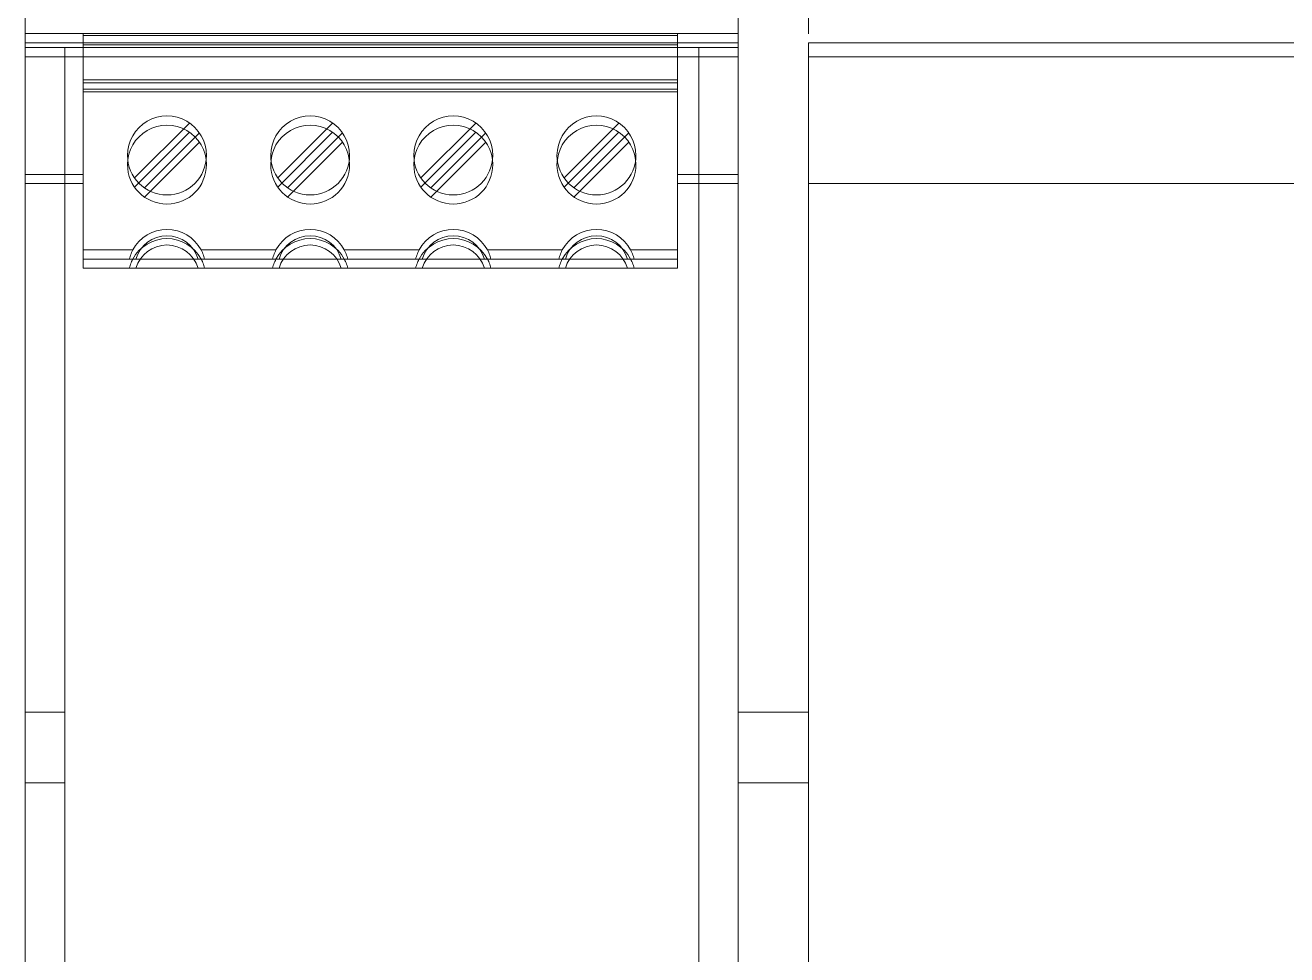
# Model space of a CAD drawing. Header units: millimetres. Extents: x 1359 to 3577, y 1336 to 3557.
# Drawn here: x 1970.2 to 2059.7, y 3211.9 to 3277.8 of the extents above; entities that cross this region are included whole.
import ezdxf

# ---------------------------------------------------------------- set-up
doc = ezdxf.new("R2010")
doc.units = ezdxf.units.MM
doc.layers.add('000-PI-Oprema', color=30, linetype='Continuous', lineweight=5)
doc.layers.add('000-SI-Oprema', color=30, linetype='Continuous', lineweight=0)
doc.layers.add('000-PI_TEXT', color=7, linetype='Continuous')
doc.layers.add('002-PI-Kabelska kanalica', color=150, linetype='Continuous')

msp = doc.modelspace()

# ---------------------------------------------------------------- linework, layer by layer
at = {"layer": '000-PI-Oprema', "color": 0, "linetype": 'ByBlock', "lineweight": 0}
for p, q in [((1970.193, 3277.206), (1970.193, 3277.206)), ((1974.293, 3277.206), (1970.193, 3277.206)), ((1970.193, 3277.206), (1970.193, 3267.206)), ((1970.193, 3277.206), (1970.193, 3277.206)), ((1974.293, 3277.206), (1974.293, 3277.206)), ((1974.293, 3277.056), (1974.293, 3277.206)), ((1974.293, 3277.206), (1974.293, 3277.206)), ((1974.293, 3277.206), (2016.493, 3277.206)), ((1974.293, 3277.056), (1974.293, 3277.056)), ((1974.293, 3277.056), (1974.293, 3273.916)), ((1974.293, 3277.056), (1974.293, 3277.056)), ((2016.493, 3277.056), (1974.293, 3277.056)), ((1975.673, 3277.056), (1975.673, 3277.056)), ((1975.673, 3277.056), (1975.673, 3277.056)), ((1984.833, 3277.056), (1984.833, 3277.056)), ((1984.833, 3277.056), (1984.833, 3277.056)), ((1985.833, 3277.056), (1985.833, 3277.056)), ((1985.833, 3277.056), (1985.833, 3277.056)), ((1994.743, 3277.056), (1994.743, 3277.056)), ((1994.743, 3277.056), (1994.743, 3277.056)), ((1995.993, 3277.056), (1995.993, 3277.056)), ((1995.993, 3277.056), (1995.993, 3277.056)), ((2005.153, 3277.056), (2005.153, 3277.056)), ((2005.153, 3277.056), (2005.153, 3277.056)), ((2006.153, 3277.056), (2006.153, 3277.056)), ((2006.153, 3277.056), (2006.153, 3277.056)), ((2015.063, 3277.056), (2015.063, 3277.056)), ((2015.063, 3277.056), (2015.063, 3277.056)), ((2016.493, 3277.206), (2016.493, 3277.206)), ((2016.493, 3277.056), (2016.493, 3277.206)), ((2016.493, 3277.206), (2016.493, 3277.206)), ((2020.792, 3277.206), (2016.493, 3277.206)), ((2016.493, 3277.056), (2016.493, 3277.056)), ((2016.493, 3277.056), (2016.493, 3273.916)), ((2016.493, 3277.056), (2016.493, 3277.056)), ((2020.792, 3277.206), (2020.792, 3277.206)), ((2020.792, 3267.206), (2020.792, 3277.206)), ((2020.792, 3277.206), (2020.792, 3277.206)), ((2020.792, 3267.206), (2020.792, 3277.206)), ((1974.293, 3276.556), (1970.193, 3276.556)), ((1970.193, 3276.556), (1970.193, 3266.556)), ((1970.193, 3276.556), (1970.193, 3276.556)), ((1970.193, 3276.206), (1970.193, 3276.206)), ((1972.993, 3276.206), (1970.193, 3276.206)), ((1970.193, 3276.206), (1970.193, 3276.206)), ((1972.993, 3276.206), (1972.993, 3276.206)), ((1972.993, 3276.206), (1972.993, 3276.206)), ((1972.993, 3276.206), (1972.993, 3276.206)), ((1972.993, 3276.206), (1972.993, 3276.206)), ((1972.993, 3276.206), (1983.743, 3276.206)), ((1972.993, 3148.206), (1972.993, 3276.206)), ((1974.293, 3276.406), (1974.293, 3276.556)), ((1974.293, 3276.556), (1974.293, 3276.556)), ((1974.293, 3276.556), (2016.493, 3276.556)), ((1974.293, 3276.406), (1974.293, 3276.406)), ((1974.293, 3276.406), (1974.293, 3273.266)), ((1974.293, 3276.406), (1974.293, 3276.406)), ((2016.493, 3276.406), (1974.293, 3276.406)), ((1975.673, 3276.406), (1975.673, 3276.406)), ((1979.993, 3276.206), (1979.993, 3276.206)), ((1982.243, 3276.206), (1982.243, 3276.206)), ((1983.743, 3276.206), (1983.743, 3276.206)), ((1983.743, 3276.206), (1983.743, 3276.206)), ((1986.243, 3276.206), (1983.743, 3276.206)), ((1983.743, 3276.206), (1983.743, 3276.206)), ((1984.833, 3276.406), (1984.833, 3276.406)), ((1985.833, 3276.406), (1985.833, 3276.406)), ((1986.243, 3276.206), (1986.243, 3276.206)), ((1986.243, 3276.206), (1986.243, 3276.206)), ((1986.243, 3276.206), (1986.576, 3276.206)), ((1986.243, 3276.206), (1986.243, 3276.206)), ((1986.743, 3276.206), (1986.576, 3276.206)), ((1986.743, 3276.206), (1987.942, 3276.206)), ((1987.942, 3276.206), (1988.089, 3276.206)), ((1987.993, 3276.206), (1987.993, 3276.206)), ((1988.089, 3276.206), (1988.643, 3276.206)), ((1988.643, 3276.206), (1988.643, 3276.206)), ((1988.643, 3276.206), (2002.343, 3276.206)), ((1994.243, 3276.206), (1994.243, 3276.206)), ((1994.743, 3276.406), (1994.743, 3276.406)), ((1995.993, 3276.406), (1995.993, 3276.406)), ((1996.743, 3276.206), (1996.743, 3276.206)), ((2002.343, 3276.206), (2002.343, 3276.206)), ((2002.343, 3276.206), (2002.897, 3276.206)), ((2002.897, 3276.206), (2003.044, 3276.206)), ((2002.993, 3276.206), (2002.993, 3276.206)), ((2003.044, 3276.206), (2004.243, 3276.206)), ((2004.41, 3276.206), (2004.243, 3276.206)), ((2004.41, 3276.206), (2004.743, 3276.206)), ((2004.743, 3276.206), (2004.743, 3276.206)), ((2007.243, 3276.206), (2004.743, 3276.206)), ((2004.743, 3276.206), (2004.743, 3276.206)), ((2004.743, 3276.206), (2004.743, 3276.206)), ((2005.153, 3276.406), (2005.153, 3276.406)), ((2006.153, 3276.406), (2006.153, 3276.406)), ((2007.243, 3276.206), (2007.243, 3276.206)), ((2007.243, 3276.206), (2007.243, 3276.206)), ((2007.243, 3276.206), (2007.243, 3276.206)), ((2007.243, 3276.206), (2017.993, 3276.206)), ((2008.743, 3276.206), (2008.743, 3276.206)), ((2010.993, 3276.206), (2010.993, 3276.206)), ((2015.063, 3276.406), (2015.063, 3276.406)), ((2016.493, 3276.406), (2016.493, 3276.556)), ((2016.493, 3276.556), (2016.493, 3276.556)), ((2020.792, 3276.556), (2016.493, 3276.556)), ((2016.493, 3276.406), (2016.493, 3276.406)), ((2016.493, 3276.406), (2016.493, 3273.266)), ((2016.493, 3276.406), (2016.493, 3276.406)), ((2017.993, 3276.206), (2017.993, 3276.206)), ((2017.993, 3276.206), (2017.993, 3276.206)), ((2017.993, 3276.206), (2017.993, 3276.206)), ((2020.792, 3276.206), (2017.993, 3276.206)), ((2017.993, 3276.206), (2017.993, 3276.206)), ((2017.993, 3148.206), (2017.993, 3276.206)), ((2020.792, 3276.556), (2020.792, 3276.556)), ((2020.792, 3266.556), (2020.792, 3276.556)), ((2020.792, 3276.206), (2020.792, 3276.206)), ((2020.792, 3276.206), (2020.792, 3276.206)), ((2025.792, 3276.556), (2025.792, 3266.556)), ((2025.792, 3276.556), (2025.792, 3276.556)), ((2025.792, 3276.556), (2081.042, 3276.556)), ((2028.292, 3276.556), (2028.292, 3276.556)), ((2028.292, 3276.556), (2028.292, 3276.556)), ((2028.292, 3276.556), (2028.292, 3276.556)), ((2028.292, 3276.556), (2028.292, 3276.556)), ((2028.292, 3276.556), (2028.292, 3276.556)), ((2028.292, 3276.556), (2028.292, 3276.556)), ((2028.292, 3276.556), (2028.292, 3276.556)), ((2028.292, 3276.556), (2028.292, 3276.556)), ((2028.292, 3276.556), (2028.292, 3276.556)), ((2028.292, 3276.556), (2028.292, 3276.556)), ((2028.292, 3276.556), (2028.292, 3276.556)), ((2028.292, 3276.556), (2028.292, 3276.556)), ((2028.292, 3276.556), (2028.292, 3276.556)), ((2028.292, 3276.556), (2028.292, 3276.556)), ((1972.993, 3275.556), (1970.193, 3275.556)), ((1970.193, 3275.556), (1970.193, 3275.556)), ((1972.993, 3275.556), (1972.993, 3275.556)), ((1972.993, 3275.556), (1972.993, 3275.556)), ((1972.993, 3275.556), (1972.993, 3275.556)), ((1972.993, 3147.556), (1972.993, 3275.556)), ((1972.993, 3275.556), (1972.993, 3275.556)), ((1972.993, 3275.556), (1983.743, 3275.556)), ((1979.993, 3275.556), (1979.993, 3275.556)), ((1982.243, 3275.556), (1982.243, 3275.556)), ((1983.743, 3275.556), (1983.743, 3275.556)), ((1983.743, 3275.556), (1983.743, 3275.556)), ((1986.243, 3275.556), (1983.743, 3275.556)), ((1983.743, 3275.556), (1983.743, 3275.556)), ((1986.243, 3275.556), (1986.243, 3275.556)), ((1986.243, 3275.556), (1986.243, 3275.556)), ((1986.243, 3275.556), (1986.576, 3275.556)), ((1986.243, 3275.556), (1986.243, 3275.556)), ((1986.743, 3275.556), (1986.576, 3275.556)), ((1986.743, 3275.556), (1987.942, 3275.556)), ((1987.942, 3275.556), (1988.089, 3275.556)), ((1987.993, 3275.556), (1987.993, 3275.556)), ((1988.089, 3275.556), (1988.643, 3275.556)), ((1988.643, 3275.556), (1988.643, 3275.556)), ((1988.643, 3275.556), (2002.343, 3275.556)), ((1994.243, 3275.556), (1994.243, 3275.556)), ((1996.743, 3275.556), (1996.743, 3275.556)), ((2002.343, 3275.556), (2002.343, 3275.556)), ((2002.343, 3275.556), (2002.897, 3275.556)), ((2002.897, 3275.556), (2003.044, 3275.556)), ((2002.993, 3275.556), (2002.993, 3275.556)), ((2003.044, 3275.556), (2004.243, 3275.556)), ((2004.41, 3275.556), (2004.243, 3275.556)), ((2004.41, 3275.556), (2004.743, 3275.556)), ((2004.743, 3275.556), (2004.743, 3275.556)), ((2007.243, 3275.556), (2004.743, 3275.556)), ((2004.743, 3275.556), (2004.743, 3275.556)), ((2004.743, 3275.556), (2004.743, 3275.556)), ((2007.243, 3275.556), (2007.243, 3275.556)), ((2007.243, 3275.556), (2007.243, 3275.556)), ((2007.243, 3275.556), (2007.243, 3275.556)), ((2007.243, 3275.556), (2017.993, 3275.556)), ((2008.743, 3275.556), (2008.743, 3275.556)), ((2010.993, 3275.556), (2010.993, 3275.556)), ((2017.993, 3275.556), (2017.993, 3275.556)), ((2017.993, 3275.556), (2017.993, 3275.556)), ((2017.993, 3275.556), (2017.993, 3275.556)), ((2020.792, 3275.556), (2017.993, 3275.556)), ((2017.993, 3147.556), (2017.993, 3275.556)), ((2017.993, 3275.556), (2017.993, 3275.556)), ((2020.792, 3275.556), (2020.792, 3275.556)), ((2025.792, 3275.556), (2025.792, 3275.556)), ((2115.792, 3275.556), (2025.792, 3275.556)), ((1974.293, 3273.717), (1974.293, 3273.916)), ((1974.293, 3273.916), (2016.493, 3273.916)), ((2016.493, 3273.717), (1974.293, 3273.717)), ((1974.293, 3273.717), (1974.293, 3267.206)), ((2016.493, 3273.717), (2016.493, 3273.916)), ((2016.493, 3273.717), (2016.493, 3267.206)), ((1974.293, 3273.067), (1974.293, 3273.266)), ((1974.293, 3273.266), (2016.493, 3273.266)), ((2016.493, 3273.067), (1974.293, 3273.067)), ((1974.293, 3273.067), (1974.293, 3266.556)), ((2016.493, 3273.067), (2016.493, 3273.266)), ((2016.493, 3273.067), (2016.493, 3266.556)), ((1981.847, 3270.858), (1977.951, 3266.962)), ((1981.847, 3270.858), (1981.847, 3270.858)), ((1992.007, 3270.858), (1988.111, 3266.962)), ((1992.007, 3270.858), (1992.007, 3270.858)), ((2002.167, 3270.858), (1998.271, 3266.962)), ((2002.167, 3270.858), (2002.167, 3270.858)), ((2012.327, 3270.858), (2008.431, 3266.962)), ((2012.327, 3270.858), (2012.327, 3270.858)), ((1981.847, 3270.208), (1977.951, 3266.312)), ((1982.555, 3270.151), (1978.658, 3266.255)), ((1981.847, 3270.208), (1981.847, 3270.208)), ((1982.555, 3270.151), (1982.555, 3270.151)), ((1992.007, 3270.208), (1988.111, 3266.312)), ((1992.715, 3270.151), (1988.818, 3266.255)), ((1992.007, 3270.208), (1992.007, 3270.208)), ((1992.715, 3270.151), (1992.715, 3270.151)), ((2002.167, 3270.208), (1998.271, 3266.312)), ((2002.875, 3270.151), (1998.978, 3266.255)), ((2002.167, 3270.208), (2002.167, 3270.208)), ((2002.875, 3270.151), (2002.875, 3270.151)), ((2012.327, 3270.208), (2008.431, 3266.312)), ((2013.035, 3270.151), (2009.138, 3266.255)), ((2012.327, 3270.208), (2012.327, 3270.208)), ((2013.035, 3270.151), (2013.035, 3270.151)), ((1982.555, 3269.501), (1978.658, 3265.605)), ((1982.555, 3269.501), (1982.555, 3269.501)), ((1992.715, 3269.501), (1988.818, 3265.605)), ((1992.715, 3269.501), (1992.715, 3269.501)), ((2002.875, 3269.501), (1998.978, 3265.605)), ((2002.875, 3269.501), (2002.875, 3269.501)), ((2013.035, 3269.501), (2009.138, 3265.605)), ((2013.035, 3269.501), (2013.035, 3269.501)), ((1977.453, 3268.556), (1977.453, 3268.556)), ((1983.053, 3268.556), (1983.053, 3268.556)), ((1987.613, 3268.556), (1987.613, 3268.556)), ((1993.213, 3268.556), (1993.213, 3268.556)), ((1997.773, 3268.556), (1997.773, 3268.556)), ((2003.373, 3268.556), (2003.373, 3268.556)), ((2007.933, 3268.556), (2007.933, 3268.556)), ((2013.533, 3268.556), (2013.533, 3268.556)), ((1974.293, 3267.206), (1970.193, 3267.206)), ((1970.193, 3267.206), (1970.193, 3267.206)), ((1970.193, 3267.206), (1970.193, 3163.206)), ((1974.293, 3267.206), (1974.293, 3267.206)), ((1974.293, 3267.206), (1974.293, 3267.206)), ((1974.293, 3267.206), (1974.293, 3261.206)), ((1977.453, 3267.906), (1977.453, 3267.906)), ((1983.053, 3267.906), (1983.053, 3267.906)), ((1987.613, 3267.906), (1987.613, 3267.906)), ((1993.213, 3267.906), (1993.213, 3267.906)), ((1997.773, 3267.906), (1997.773, 3267.906)), ((2003.373, 3267.906), (2003.373, 3267.906)), ((2007.933, 3267.906), (2007.933, 3267.906)), ((2013.533, 3267.906), (2013.533, 3267.906)), ((2016.493, 3267.206), (2016.493, 3267.206)), ((2020.792, 3267.206), (2016.493, 3267.206)), ((2016.493, 3267.206), (2016.493, 3267.206)), ((2016.493, 3267.206), (2016.493, 3261.206)), ((2020.792, 3267.206), (2020.792, 3267.206)), ((2020.792, 3163.206), (2020.792, 3267.206)), ((2020.792, 3267.206), (2020.792, 3267.206)), ((2020.792, 3163.206), (2020.792, 3267.206)), ((1974.293, 3266.556), (1970.193, 3266.556)), ((1970.193, 3266.556), (1970.193, 3162.556)), ((1970.193, 3266.556), (1970.193, 3266.556)), ((1974.293, 3266.556), (1974.293, 3260.556)), ((1974.293, 3266.556), (1974.293, 3266.556)), ((1974.293, 3266.556), (1974.293, 3266.556)), ((1977.951, 3266.962), (1977.951, 3266.962)), ((1977.951, 3266.312), (1977.951, 3266.312)), ((1978.658, 3266.255), (1978.658, 3266.255)), ((1988.111, 3266.962), (1988.111, 3266.962)), ((1988.111, 3266.312), (1988.111, 3266.312)), ((1988.818, 3266.255), (1988.818, 3266.255)), ((1998.271, 3266.962), (1998.271, 3266.962)), ((1998.271, 3266.312), (1998.271, 3266.312)), ((1998.978, 3266.255), (1998.978, 3266.255)), ((2008.431, 3266.962), (2008.431, 3266.962)), ((2008.431, 3266.312), (2008.431, 3266.312)), ((2009.138, 3266.255), (2009.138, 3266.255)), ((2016.493, 3266.556), (2016.493, 3266.556)), ((2020.792, 3266.556), (2016.493, 3266.556)), ((2016.493, 3266.556), (2016.493, 3260.556)), ((2016.493, 3266.556), (2016.493, 3266.556)), ((2020.792, 3266.556), (2020.792, 3266.556)), ((2020.792, 3162.556), (2020.792, 3266.556)), ((2025.792, 3266.556), (2025.792, 3266.556)), ((2025.792, 3266.556), (2115.792, 3266.556)), ((2028.292, 3266.556), (2028.292, 3266.556)), ((2034.292, 3266.556), (2034.292, 3266.556)), ((2035.292, 3266.556), (2035.292, 3266.556)), ((2041.292, 3266.556), (2041.292, 3266.556)), ((2042.292, 3266.556), (2042.292, 3266.556)), ((2048.292, 3266.556), (2048.292, 3266.556)), ((2049.292, 3266.556), (2049.292, 3266.556)), ((2055.292, 3266.556), (2055.292, 3266.556)), ((2056.292, 3266.556), (2056.292, 3266.556)), ((1978.658, 3265.605), (1978.658, 3265.605)), ((1988.818, 3265.605), (1988.818, 3265.605)), ((1998.978, 3265.605), (1998.978, 3265.605)), ((2009.138, 3265.605), (2009.138, 3265.605)), ((1974.293, 3261.855), (1977.829, 3261.855)), ((1977.741, 3261.676), (1977.702, 3261.585)), ((1977.783, 3261.766), (1977.741, 3261.676)), ((1977.829, 3261.855), (1977.783, 3261.766)), ((1982.677, 3261.855), (1987.989, 3261.855)), ((1982.677, 3261.855), (1982.722, 3261.766)), ((1982.722, 3261.766), (1982.765, 3261.676)), ((1982.765, 3261.676), (1982.803, 3261.585)), ((1987.901, 3261.676), (1987.862, 3261.585)), ((1987.943, 3261.766), (1987.901, 3261.676)), ((1987.989, 3261.855), (1987.943, 3261.766)), ((1992.837, 3261.855), (1998.149, 3261.855)), ((1992.837, 3261.855), (1992.882, 3261.766)), ((1992.882, 3261.766), (1992.925, 3261.676)), ((1992.925, 3261.676), (1992.963, 3261.585)), ((1998.061, 3261.676), (1998.022, 3261.585)), ((1998.103, 3261.766), (1998.061, 3261.676)), ((1998.149, 3261.855), (1998.103, 3261.766)), ((2002.997, 3261.855), (2008.309, 3261.855)), ((2002.997, 3261.855), (2003.042, 3261.766)), ((2003.042, 3261.766), (2003.085, 3261.676)), ((2003.085, 3261.676), (2003.123, 3261.585)), ((2008.221, 3261.676), (2008.182, 3261.585)), ((2008.263, 3261.766), (2008.221, 3261.676)), ((2008.309, 3261.855), (2008.263, 3261.766)), ((2013.157, 3261.855), (2016.493, 3261.855)), ((2013.157, 3261.855), (2013.202, 3261.766)), ((2013.202, 3261.766), (2013.245, 3261.676)), ((2013.245, 3261.676), (2013.283, 3261.585)), ((2016.493, 3261.206), (1974.293, 3261.206)), ((1974.293, 3261.206), (1974.293, 3261.206)), ((1974.293, 3261.205), (1977.829, 3261.205)), ((1977.606, 3261.302), (1977.581, 3261.206)), ((1977.581, 3261.206), (1977.581, 3261.206)), ((1977.635, 3261.397), (1977.606, 3261.302)), ((1977.667, 3261.492), (1977.635, 3261.397)), ((1977.667, 3260.842), (1977.635, 3260.747)), ((1977.702, 3261.585), (1977.667, 3261.492)), ((1977.702, 3260.935), (1977.667, 3260.842)), ((1977.741, 3261.026), (1977.702, 3260.935)), ((1977.783, 3261.116), (1977.741, 3261.026)), ((1977.829, 3261.205), (1977.783, 3261.116)), ((1982.677, 3261.205), (1987.989, 3261.205)), ((1982.677, 3261.205), (1982.722, 3261.116)), ((1982.722, 3261.116), (1982.765, 3261.026)), ((1982.765, 3261.026), (1982.803, 3260.935)), ((1982.803, 3261.585), (1982.839, 3261.492)), ((1982.803, 3260.935), (1982.839, 3260.842)), ((1982.839, 3261.492), (1982.871, 3261.397)), ((1982.839, 3260.842), (1982.871, 3260.747)), ((1982.871, 3261.397), (1982.9, 3261.302)), ((1982.9, 3261.302), (1982.925, 3261.206)), ((1982.925, 3261.206), (1982.925, 3261.206)), ((1987.766, 3261.302), (1987.741, 3261.206)), ((1987.741, 3261.206), (1987.741, 3261.206)), ((1987.795, 3261.397), (1987.766, 3261.302)), ((1987.827, 3261.492), (1987.795, 3261.397)), ((1987.827, 3260.842), (1987.795, 3260.747)), ((1987.862, 3261.585), (1987.827, 3261.492)), ((1987.862, 3260.935), (1987.827, 3260.842)), ((1987.901, 3261.026), (1987.862, 3260.935)), ((1987.943, 3261.116), (1987.901, 3261.026)), ((1987.989, 3261.205), (1987.943, 3261.116)), ((1992.837, 3261.205), (1998.149, 3261.205)), ((1992.837, 3261.205), (1992.882, 3261.116)), ((1992.882, 3261.116), (1992.925, 3261.026)), ((1992.925, 3261.026), (1992.963, 3260.935)), ((1992.963, 3261.585), (1992.999, 3261.492)), ((1992.963, 3260.935), (1992.999, 3260.842)), ((1992.999, 3261.492), (1993.031, 3261.397)), ((1992.999, 3260.842), (1993.031, 3260.747)), ((1993.031, 3261.397), (1993.06, 3261.302)), ((1993.06, 3261.302), (1993.085, 3261.206)), ((1993.085, 3261.206), (1993.085, 3261.206)), ((1997.926, 3261.302), (1997.901, 3261.206)), ((1997.901, 3261.206), (1997.901, 3261.206)), ((1997.955, 3261.397), (1997.926, 3261.302)), ((1997.987, 3261.492), (1997.955, 3261.397)), ((1997.987, 3260.842), (1997.955, 3260.747)), ((1998.022, 3261.585), (1997.987, 3261.492)), ((1998.022, 3260.935), (1997.987, 3260.842)), ((1998.061, 3261.026), (1998.022, 3260.935)), ((1998.103, 3261.116), (1998.061, 3261.026)), ((1998.149, 3261.205), (1998.103, 3261.116)), ((2002.997, 3261.205), (2008.309, 3261.205)), ((2002.997, 3261.205), (2003.042, 3261.116)), ((2003.042, 3261.116), (2003.085, 3261.026)), ((2003.085, 3261.026), (2003.123, 3260.935)), ((2003.123, 3261.585), (2003.159, 3261.492)), ((2003.123, 3260.935), (2003.159, 3260.842)), ((2003.159, 3261.492), (2003.191, 3261.397)), ((2003.159, 3260.842), (2003.191, 3260.747)), ((2003.191, 3261.397), (2003.22, 3261.302)), ((2003.22, 3261.302), (2003.245, 3261.206)), ((2003.245, 3261.206), (2003.245, 3261.206)), ((2008.086, 3261.302), (2008.061, 3261.206)), ((2008.061, 3261.206), (2008.061, 3261.206)), ((2008.115, 3261.397), (2008.086, 3261.302)), ((2008.147, 3261.492), (2008.115, 3261.397)), ((2008.147, 3260.842), (2008.115, 3260.747)), ((2008.182, 3261.585), (2008.147, 3261.492)), ((2008.182, 3260.935), (2008.147, 3260.842)), ((2008.221, 3261.026), (2008.182, 3260.935)), ((2008.263, 3261.116), (2008.221, 3261.026)), ((2008.309, 3261.205), (2008.263, 3261.116)), ((2013.157, 3261.205), (2016.493, 3261.205)), ((2013.157, 3261.205), (2013.202, 3261.116)), ((2013.202, 3261.116), (2013.245, 3261.026)), ((2013.245, 3261.026), (2013.283, 3260.935)), ((2013.283, 3261.585), (2013.319, 3261.492)), ((2013.283, 3260.935), (2013.319, 3260.842)), ((2013.319, 3261.492), (2013.351, 3261.397)), ((2013.319, 3260.842), (2013.351, 3260.747)), ((2013.351, 3261.397), (2013.38, 3261.302)), ((2013.38, 3261.302), (2013.405, 3261.206)), ((2013.405, 3261.206), (2013.405, 3261.206)), ((2016.493, 3261.206), (2016.493, 3261.206)), ((2016.493, 3260.556), (1974.293, 3260.556)), ((1974.293, 3260.556), (1974.293, 3260.556)), ((1977.606, 3260.652), (1977.581, 3260.556)), ((1977.581, 3260.556), (1977.581, 3260.556)), ((1977.635, 3260.747), (1977.606, 3260.652)), ((1982.871, 3260.747), (1982.9, 3260.652)), ((1982.9, 3260.652), (1982.925, 3260.556)), ((1982.925, 3260.556), (1982.925, 3260.556)), ((1987.766, 3260.652), (1987.741, 3260.556)), ((1987.741, 3260.556), (1987.741, 3260.556)), ((1987.795, 3260.747), (1987.766, 3260.652)), ((1993.031, 3260.747), (1993.06, 3260.652)), ((1993.06, 3260.652), (1993.085, 3260.556)), ((1993.085, 3260.556), (1993.085, 3260.556)), ((1997.926, 3260.652), (1997.901, 3260.556)), ((1997.901, 3260.556), (1997.901, 3260.556)), ((1997.955, 3260.747), (1997.926, 3260.652)), ((2003.191, 3260.747), (2003.22, 3260.652)), ((2003.22, 3260.652), (2003.245, 3260.556)), ((2003.245, 3260.556), (2003.245, 3260.556)), ((2008.086, 3260.652), (2008.061, 3260.556)), ((2008.061, 3260.556), (2008.061, 3260.556)), ((2008.115, 3260.747), (2008.086, 3260.652)), ((2013.351, 3260.747), (2013.38, 3260.652)), ((2013.38, 3260.652), (2013.405, 3260.556)), ((2013.405, 3260.556), (2013.405, 3260.556)), ((2016.493, 3260.556), (2016.493, 3260.556))]:
    msp.add_line(p, q, dxfattribs=at)
msp.add_lwpolyline([(1982.803, 3147.206), (1970.193, 3147.206), (1970.193, 3147.206), (1970.193, 3163.206), (1970.193, 3267.206), (1970.193, 3267.206), (1970.193, 3277.206), (1974.293, 3277.206), (2016.493, 3277.206), (2020.792, 3277.206)], dxfattribs=at)
for points in [[(1974.293, 3277.056), (1974.293, 3277.056)], [(2016.493, 3277.056), (2016.493, 3277.056)]]:
    msp.add_lwpolyline(points, close=True, dxfattribs=at)
for centre, radius, start, end in [((1980.253, 3268.556), 2.8, 0, 180.00002), ((1980.253, 3267.906), 2.8, 0, 180.00002), ((1990.413, 3268.556), 2.8, 0, 180.00002), ((1990.413, 3267.906), 2.8, 0, 180.00002), ((2000.573, 3268.556), 2.8, 0, 180.00002), ((2000.573, 3267.906), 2.8, 0, 180.00002), ((2010.733, 3268.556), 2.8, 0, 180.00002), ((2010.733, 3267.906), 2.8, 0, 180.00002), ((1980.253, 3268.556), 2.8, 180.00002, 0), ((1990.413, 3268.556), 2.8, 180.00002, 0), ((2000.573, 3268.556), 2.8, 180.00002, 0), ((2010.733, 3268.556), 2.8, 180.00002, 0), ((1980.253, 3267.906), 2.8, 180.00002, 0), ((1990.413, 3267.906), 2.8, 180.00002, 0), ((2000.573, 3267.906), 2.8, 180.00002, 0), ((2010.733, 3267.906), 2.8, 180.00002, 0), ((1980.253, 3260.556), 2.75, 28.17394, 151.82602), ((1980.253, 3259.906), 2.75, 28.17394, 151.82602), ((1980.253, 3260.556), 2.3, 16.41599, 163.58403), ((1990.413, 3260.556), 2.75, 28.17394, 151.82602), ((1990.413, 3259.906), 2.75, 28.17394, 151.82602), ((1990.413, 3260.556), 2.3, 16.41599, 163.58403), ((2000.573, 3260.556), 2.75, 28.17394, 151.82602), ((2000.573, 3259.906), 2.75, 28.17394, 151.82602), ((2000.573, 3260.556), 2.3, 16.41599, 163.58403), ((2010.733, 3260.556), 2.75, 28.17394, 151.82602), ((2010.733, 3259.906), 2.75, 28.17394, 151.82602), ((2010.733, 3260.556), 2.3, 16.41599, 163.58403), ((1980.253, 3259.906), 2.3, 16.41599, 163.58403), ((1990.413, 3259.906), 2.3, 16.41599, 163.58403), ((2000.573, 3259.906), 2.3, 16.41599, 163.58403), ((2010.733, 3259.906), 2.3, 16.41599, 163.58403)]:
    msp.add_arc(centre, radius, start, end, dxfattribs=at)
at = {"layer": '000-PI_TEXT', "color": 0, "linetype": 'ByBlock', "lineweight": 0, "ltscale": 0.25}
for p, q in [((1970.193, 3277.181), (1970.193, 3313.364)), ((2020.792, 3277.181), (2020.792, 3313.364)), ((2025.792, 3277.181), (2025.792, 3313.364))]:
    msp.add_line(p, q, dxfattribs=at)
at = {"layer": '000-SI-Oprema', "color": 0, "linetype": 'ByBlock', "lineweight": 0}
for p, q in [((2025.792, 3276.556), (2025.792, 3276.556)), ((2025.792, 3276.556), (2025.792, 3266.556)), ((2025.792, 3276.556), (2025.792, 3276.556)), ((2025.792, 3276.556), (2025.792, 3276.556)), ((2025.792, 3276.556), (2115.792, 3276.556)), ((2025.792, 3276.556), (2025.792, 3276.556)), ((2025.792, 3275.556), (2025.792, 3275.556)), ((2025.792, 3275.556), (2025.792, 3275.556)), ((2115.792, 3275.556), (2025.792, 3275.556)), ((2025.792, 3266.556), (2025.792, 3266.556)), ((2025.792, 3266.556), (2025.792, 3266.556)), ((2025.792, 3266.556), (2115.792, 3266.556)), ((2025.792, 3266.556), (2025.792, 3162.556)), ((2028.292, 3266.556), (2028.292, 3266.556)), ((2034.292, 3266.556), (2034.292, 3266.556)), ((2035.292, 3266.556), (2035.292, 3266.556)), ((2041.292, 3266.556), (2041.292, 3266.556)), ((2042.292, 3266.556), (2042.292, 3266.556)), ((2048.292, 3266.556), (2048.292, 3266.556)), ((2049.292, 3266.556), (2049.292, 3266.556)), ((2055.292, 3266.556), (2055.292, 3266.556)), ((2056.292, 3266.556), (2056.292, 3266.556))]:
    msp.add_line(p, q, dxfattribs=at)
msp.add_lwpolyline([(2025.792, 3276.556), (2025.792, 3276.556)], close=True, dxfattribs=at)
at = {"layer": '002-PI-Kabelska kanalica', "color": 0, "linetype": 'ByBlock', "lineweight": 0, "ltscale": 0.25}
for p, q in [((1970.193, 3229.056), (1972.993, 3229.056)), ((2020.792, 3229.056), (2025.792, 3229.056)), ((1970.193, 3224.056), (1972.993, 3224.056)), ((2020.792, 3224.056), (2025.792, 3224.056))]:
    msp.add_line(p, q, dxfattribs=at)

doc.saveas('drawing.dxf')
